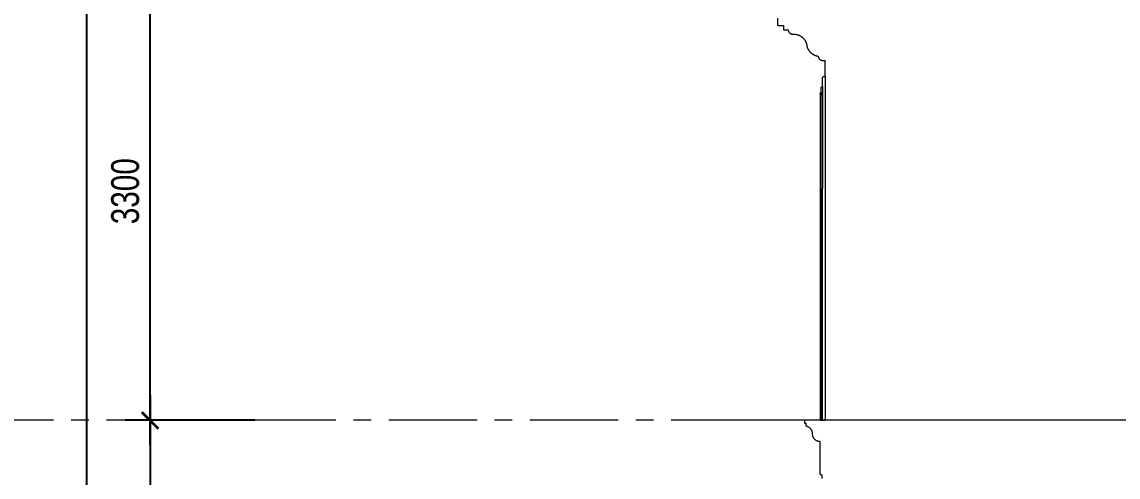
# Model space of a CAD drawing. Header units: millimetres. Extents: x -78046 to 260989, y -99288 to 158505.
# Drawn here: x 228651 to 236542, y 70241 to 73519 of the extents above; entities that cross this region are included whole.
import ezdxf

# ---------------------------------------------------------------- set-up
doc = ezdxf.new("R2010")
doc.units = ezdxf.units.MM
doc.header["$LTSCALE"] = 100
doc.header["$PDMODE"] = 98
doc.linetypes.add('CENTER', pattern=[50.8, 31.75, -6.35, 6.35, -6.35])
doc.layers.get('Defpoints').update_dxf_attribs({"lineweight": 13})
for name, color, linetype, lineweight in [('-CENTER', 143, 'CENTER', 13), ('-DIM', 9, 'Continuous', 13), ('-LINE1', 7, 'Continuous', 18)]:
    doc.layers.add(name, color=color, linetype=linetype, lineweight=lineweight)
doc.styles.add('AVANH', font='VHAVAN_2.TTF', dxfattribs={"width": 0.8})
doc.dimstyles.new('C_100A3', dxfattribs={"dimscale": 100, "dimtxt": 2.5, "dimasz": 1.2, "dimexe": 1.8, "dimexo": 0, "dimgap": 0.75, "dimtad": 1, "dimdec": 0, "dimzin": 0, "dimdsep": 46, "dimtxsty": 'AVANH', "dimblk": 'ARCHTICK', "dimcen": 0, "dimdle": 1.8, "dimclrd": 256, "dimclre": 256, "dimclrt": 7, "dimadec": 0, "dimazin": 0, "dimtfac": 0.0001, "dimtdec": 0, "dimtix": 1, "dimtmove": 2, "dimatfit": 3, "dimldrblk": 'ARCHTICK', "dimfxl": 1.8, "dimtolj": 1, "dimtzin": 0, "dimarcsym": 0})

# ---------------------------------------------------------------- blocks, each defined once
blk = doc.blocks.new('_ARCHTICK')
at = {"const_width": 0.15}
blk.add_lwpolyline([(-0.5, -0.5), (0.5, 0.5)], dxfattribs=at)
blk = doc.blocks.new('*D63')
at = {"layer": '-DIM', "lineweight": -2, "transparency": 16777216}
for p, q in [((229573.7, 70829.9), (229573.7, 66569.9)), ((230328.1, 70649.9), (229393.7, 70649.9)), ((230328.1, 66749.9), (229393.7, 66749.9))]:
    blk.add_line(p, q, dxfattribs=at)
at = {"layer": 'Defpoints', "color": 0, "transparency": 16777216}
for p in [(230328.1, 70649.9), (229573.7, 66749.9), (230328.1, 66749.9)]:
    blk.add_point(p, dxfattribs=at)
at = {"layer": '-DIM', "lineweight": -2, "transparency": 16777216, "xscale": 120, "yscale": 120, "zscale": 120}
for p, rotation in [((229573.7, 70649.9), 90), ((229573.7, 66749.9), 270)]:
    blk.add_blockref('_ARCHTICK', p, dxfattribs=dict(at, rotation=rotation))
at = {"layer": '-DIM', "color": 7, "transparency": 16777216, "insert": (229395.3, 68699.9), "char_height": 200, "attachment_point": 5, "rotation": 90, "style": 'AVANH'}
blk.add_mtext('\\A1;3900', dxfattribs=at)
blk = doc.blocks.new('*D64')
at = {"layer": '-DIM', "lineweight": -2, "transparency": 16777216}
for p, q in [((229573.7, 70469.9), (229573.7, 74129.9)), ((230328.1, 73949.9), (229393.7, 73949.9)), ((230328.1, 70649.9), (229393.7, 70649.9))]:
    blk.add_line(p, q, dxfattribs=at)
at = {"layer": 'Defpoints', "color": 0, "transparency": 16777216}
for p in [(229573.7, 73949.9), (230328.1, 73949.9), (230328.1, 70649.9)]:
    blk.add_point(p, dxfattribs=at)
at = {"layer": '-DIM', "lineweight": -2, "transparency": 16777216, "xscale": 120, "yscale": 120, "zscale": 120}
for p, rotation in [((229573.7, 73949.9), 90), ((229573.7, 70649.9), 270)]:
    blk.add_blockref('_ARCHTICK', p, dxfattribs=dict(at, rotation=rotation))
at = {"layer": '-DIM', "color": 7, "transparency": 16777216, "insert": (229395.3, 72299.9), "char_height": 200, "attachment_point": 5, "rotation": 90, "style": 'AVANH'}
blk.add_mtext('\\A1;3300', dxfattribs=at)
blk = doc.blocks.new('*D69')
at = {"layer": '-DIM', "lineweight": -2, "transparency": 16777216}
for p, q in [((229118.4, 66569.9), (229118.4, 81229.9)), ((230328.1, 81049.9), (228938.4, 81049.9)), ((230328.1, 66749.9), (228938.4, 66749.9))]:
    blk.add_line(p, q, dxfattribs=at)
at = {"layer": 'Defpoints', "color": 0, "transparency": 16777216}
for p in [(229118.4, 81049.9), (230328.1, 81049.9), (230328.1, 66749.9)]:
    blk.add_point(p, dxfattribs=at)
at = {"layer": '-DIM', "lineweight": -2, "transparency": 16777216, "xscale": 120, "yscale": 120, "zscale": 120}
for p, rotation in [((229118.4, 81049.9), 90), ((229118.4, 66749.9), 270)]:
    blk.add_blockref('_ARCHTICK', p, dxfattribs=dict(at, rotation=rotation))
at = {"layer": '-DIM', "color": 7, "transparency": 16777216, "insert": (228940, 73899.9), "char_height": 200, "attachment_point": 5, "rotation": 90, "style": 'AVANH'}
blk.add_mtext('\\A1;14300', dxfattribs=at)

msp = doc.modelspace()

# ---------------------------------------------------------------- linework, layer by layer
at = {"layer": '-CENTER', "ltscale": 0.2}
msp.add_line((256311.3, 70649.9), (223492.9, 70649.9), dxfattribs=at)
at = {"layer": '-LINE1', "color": 0, "lineweight": 20}
for p, q in [((234091.6, 73493.1), (234091.6, 73544.7)), ((234091.6, 73493.1), (234134.6, 73493.1)), ((234134.6, 73493.1), (234134.6, 73461.6)), ((234134.6, 73461.6), (234167.8, 73461.6)), ((234167.8, 73461.6), (234167.9, 73459.5)), ((234167.9, 73459.5), (234168.1, 73457.5)), ((234168.1, 73457.5), (234168.5, 73455.4)), ((234168.5, 73455.4), (234169, 73453.4)), ((234169, 73453.4), (234169.6, 73451.4)), ((234169.6, 73451.4), (234170.4, 73449.5)), ((234170.4, 73449.5), (234171.3, 73447.6)), ((234171.3, 73447.6), (234172.3, 73445.8)), ((234172.3, 73445.8), (234173.4, 73444.1)), ((234173.4, 73444.1), (234174.7, 73442.4)), ((234174.7, 73442.4), (234176.1, 73440.8)), ((234176.1, 73440.8), (234177.6, 73439.3)), ((234177.6, 73439.3), (234179.1, 73437.9)), ((234179.1, 73437.9), (234180.8, 73436.6)), ((234180.8, 73436.6), (234182.6, 73435.4)), ((234182.6, 73435.4), (234184.4, 73434.3)), ((234184.4, 73434.3), (234186.4, 73433.3)), ((234186.4, 73433.3), (234188.3, 73432.5)), ((234188.3, 73432.5), (234190.4, 73431.7)), ((234190.4, 73431.7), (234192.5, 73431.1)), ((234192.5, 73431.1), (234194.6, 73430.7)), ((234194.6, 73430.7), (234196.7, 73430.3)), ((234196.7, 73430.3), (234198.9, 73430.1)), ((234198.9, 73430.1), (234201.1, 73430.1)), ((234201.1, 73430.1), (234217.7, 73430.1)), ((234217.7, 73430.1), (234220.3, 73429.7)), ((234220.3, 73429.7), (234222.9, 73429.3)), ((234222.9, 73429.3), (234225.5, 73428.8)), ((234225.5, 73428.8), (234228, 73428.2)), ((234228, 73428.2), (234230.6, 73427.6)), ((234230.6, 73427.6), (234233.1, 73426.9)), ((234233.1, 73426.9), (234235.6, 73426.2)), ((234235.6, 73426.2), (234238.1, 73425.3)), ((234238.1, 73425.3), (234240.6, 73424.5)), ((234240.6, 73424.5), (234243, 73423.5)), ((234243, 73423.5), (234245.4, 73422.5)), ((234245.4, 73422.5), (234247.8, 73421.4)), ((234247.8, 73421.4), (234250.1, 73420.3)), ((234250.1, 73420.3), (234252.4, 73419.1)), ((234252.4, 73419.1), (234254.7, 73417.8)), ((234254.7, 73417.8), (234257, 73416.5)), ((234257, 73416.5), (234259.2, 73415.2)), ((234259.2, 73415.2), (234261.3, 73413.7)), ((234261.3, 73413.7), (234263.4, 73412.3)), ((234263.4, 73412.3), (234265.5, 73410.7)), ((234265.5, 73410.7), (234267.5, 73409.1)), ((234267.5, 73409.1), (234269.5, 73407.5)), ((234269.5, 73407.5), (234271.5, 73405.8)), ((234271.5, 73405.8), (234273.3, 73404.1)), ((234273.3, 73404.1), (234275.2, 73402.3)), ((234275.2, 73402.3), (234277, 73400.4)), ((234277, 73400.4), (234278.7, 73398.6)), ((234278.7, 73398.6), (234280.4, 73396.6)), ((234280.4, 73396.6), (234282, 73394.7)), ((234282, 73394.7), (234283.5, 73392.7)), ((234283.5, 73392.7), (234285.1, 73390.6)), ((234285.1, 73390.6), (234286.5, 73388.5)), ((234286.5, 73388.5), (234287.9, 73386.4)), ((234287.9, 73386.4), (234289.2, 73384.3)), ((234289.2, 73384.3), (234290.5, 73382.1)), ((234290.5, 73382.1), (234291.7, 73379.8)), ((234291.7, 73379.8), (234292.8, 73377.6)), ((234292.8, 73377.6), (234293.9, 73375.3)), ((234293.9, 73375.3), (234294.9, 73373)), ((234294.9, 73373), (234295.8, 73370.7)), ((234295.8, 73370.7), (234296.7, 73368.3)), ((234296.7, 73368.3), (234297.5, 73365.9)), ((234297.5, 73365.9), (234298.2, 73363.5)), ((234298.2, 73363.5), (234298.8, 73361.1)), ((234298.8, 73361.1), (234299.4, 73358.7)), ((234299.4, 73358.7), (234300, 73356.2)), ((234300, 73356.2), (234300.4, 73353.8)), ((234300.4, 73353.8), (234301.2, 73348.9)), ((234301.2, 73348.9), (234301.6, 73346.4)), ((234301.6, 73346.4), (234302.1, 73344)), ((234302.1, 73344), (234302.7, 73341.5)), ((234302.7, 73341.5), (234303.4, 73339.1)), ((234303.4, 73339.1), (234304.1, 73336.7)), ((234304.1, 73336.7), (234304.9, 73334.3)), ((234304.9, 73334.3), (234305.8, 73332)), ((234305.8, 73332), (234306.7, 73329.6)), ((234306.7, 73329.6), (234307.7, 73327.3)), ((234307.7, 73327.3), (234308.8, 73325.1)), ((234308.8, 73325.1), (234309.9, 73322.8)), ((234309.9, 73322.8), (234311.1, 73320.6)), ((234311.1, 73320.6), (234312.4, 73318.4)), ((234312.4, 73318.4), (234313.7, 73316.2)), ((234313.7, 73316.2), (234315.1, 73314.1)), ((234315.1, 73314.1), (234316.5, 73312)), ((234316.5, 73312), (234318, 73310)), ((234318, 73310), (234319.6, 73308)), ((234319.6, 73308), (234321.2, 73306)), ((234321.2, 73306), (234322.9, 73304.1)), ((234322.9, 73304.1), (234324.6, 73302.2)), ((234324.6, 73302.2), (234326.4, 73300.4)), ((234326.4, 73300.4), (234328.2, 73298.6)), ((234328.2, 73298.6), (234330.1, 73296.8)), ((234330.1, 73296.8), (234332.1, 73295.2)), ((234332.1, 73295.2), (234334, 73293.5)), ((234334, 73293.5), (234336.1, 73291.9)), ((234336.1, 73291.9), (234338.2, 73290.4)), ((234338.2, 73290.4), (234340.3, 73288.9)), ((234340.3, 73288.9), (234342.4, 73287.5)), ((234342.4, 73287.5), (234344.6, 73286.1)), ((234344.6, 73286.1), (234346.9, 73284.8)), ((234346.9, 73284.8), (234349.1, 73283.6)), ((234349.1, 73283.6), (234351.5, 73282.4)), ((234351.5, 73282.4), (234353.8, 73281.2)), ((234353.8, 73281.2), (234356.2, 73280.2)), ((234356.2, 73280.2), (234358.6, 73279.1)), ((234358.6, 73279.1), (234361, 73278.2)), ((234361, 73278.2), (234363.5, 73277.3)), ((234363.5, 73277.3), (234366, 73276.5)), ((234366, 73276.5), (234368.5, 73275.7)), ((234368.5, 73275.7), (234371, 73275)), ((234371, 73275), (234373.6, 73274.4)), ((234373.6, 73274.4), (234376.1, 73273.9)), ((234376.1, 73273.9), (234378.7, 73273.4)), ((234378.7, 73273.4), (234381.3, 73272.9)), ((234381.3, 73272.9), (234383.9, 73272.6)), ((234383.9, 73272.6), (234384, 73270.5)), ((234384, 73270.5), (234384.2, 73268.5)), ((234384.2, 73268.5), (234384.5, 73266.4)), ((234384.5, 73266.4), (234385, 73264.4)), ((234385, 73264.4), (234385.7, 73262.4)), ((234385.7, 73262.4), (234386.4, 73260.5)), ((234386.4, 73260.5), (234387.3, 73258.6)), ((234387.3, 73258.6), (234388.3, 73256.8)), ((234388.3, 73256.8), (234389.5, 73255.1)), ((234389.5, 73255.1), (234390.8, 73253.4)), ((234390.8, 73253.4), (234392.1, 73251.8)), ((234392.1, 73251.8), (234393.6, 73250.3)), ((234393.6, 73250.3), (234395.2, 73248.9)), ((234395.2, 73248.9), (234396.9, 73247.6)), ((234396.9, 73247.6), (234398.7, 73246.4)), ((234398.7, 73246.4), (234400.5, 73245.3)), ((234400.5, 73245.3), (234402.4, 73244.3)), ((234402.4, 73244.3), (234404.4, 73243.5)), ((234404.4, 73243.5), (234406.5, 73242.7)), ((234406.5, 73242.7), (234408.5, 73242.1)), ((234408.5, 73242.1), (234410.7, 73241.7)), ((234410.7, 73241.7), (234412.8, 73241.3)), ((234412.8, 73241.3), (234415, 73241.1)), ((234415, 73241.1), (234417.1, 73241.1)), ((234417.1, 73241.1), (234433.8, 73241.1)), ((234433.8, 73126.8), (234433.8, 73241.1)), ((234414.3, 73115.5), (234414.4, 73117)), ((234414.3, 73053.6), (234414.3, 73115.5)), ((234414.4, 73117), (234414.8, 73118.4)), ((234414.8, 73118.4), (234415.4, 73119.8)), ((234415.4, 73119.8), (234416.2, 73121.1)), ((234416.2, 73121.1), (234417.3, 73122.4)), ((234417.3, 73122.4), (234418.5, 73123.5)), ((234418.5, 73123.5), (234420, 73124.4)), ((234420, 73124.4), (234421.6, 73125.3)), ((234421.6, 73125.3), (234423.3, 73125.9)), ((234423.3, 73125.9), (234425.1, 73126.4)), ((234425.1, 73126.4), (234427, 73126.7)), ((234427, 73126.7), (234428.9, 73126.8)), ((234428.9, 73126.8), (234433.8, 73126.8)), ((234433.8, 73126.8), (234433.8, 70650)), ((234398, 73002.4), (234398.2, 73004.2)), ((234398.2, 73000.6), (234398, 73002.4)), ((234398, 73002.4), (234398, 72318.5)), ((234398.2, 73004.2), (234398.8, 73005.9)), ((234398.8, 72998.9), (234398.2, 73000.6)), ((234398.8, 73005.9), (234399.7, 73007.5)), ((234399.7, 72997.2), (234398.8, 72998.9)), ((234399.7, 73007.5), (234401, 73009)), ((234401, 72995.8), (234399.7, 72997.2)), ((234401, 73009), (234403.3, 73010.8)), ((234403.3, 73010.8), (234403.8, 73011.4)), ((234403.8, 72993.3), (234403.3, 72993.9)), ((234403.8, 73011.4), (234404.2, 73012.1)), ((234404.2, 72992.7), (234403.8, 72993.3)), ((234404.2, 73012.1), (234404.4, 73012.8)), ((234404.4, 72992), (234404.2, 72992.7)), ((234404.4, 73012.8), (234404.5, 73013.5)), ((234404.5, 72991.3), (234404.4, 72992)), ((234404.5, 73046.1), (234404.6, 73046.8)), ((234404.5, 73013.5), (234404.5, 73046.1)), ((234404.5, 73013.5), (234404.5, 72991.3)), ((234404.5, 72976.7), (234404.5, 72991.3)), ((234404.6, 73046.8), (234404.8, 73047.5)), ((234404.8, 73047.5), (234405.1, 73048.2)), ((234405.1, 73048.2), (234405.5, 73048.9)), ((234405.5, 73048.9), (234406, 73049.5)), ((234406, 73049.5), (234406.7, 73050.1)), ((234406.7, 73050.1), (234407.4, 73050.5)), ((234407.4, 73050.5), (234408.2, 73051)), ((234408.2, 73051), (234409, 73051.3)), ((234409, 73051.3), (234409.9, 73051.5)), ((234409.9, 73051.5), (234410.9, 73051.7)), ((234410.9, 73051.7), (234411.8, 73051.7)), ((234411.8, 73051.7), (234412.6, 73051.8)), ((234412.6, 73051.8), (234413.3, 73052.1)), ((234413.3, 73052.1), (234413.8, 73052.5)), ((234413.8, 73052.5), (234414.1, 73053)), ((234414.1, 73053), (234414.3, 73053.6)), ((234414.3, 73053.6), (234414.3, 72976.7)), ((234404.5, 72318.7), (234404.5, 72976.7)), ((234414.3, 72976.7), (234414.3, 72319.1)), ((234398, 72318.5), (234398.2, 72318.5)), ((234398, 72318.5), (234398, 70650)), ((234404.4, 72318.6), (234404.5, 72318.6)), ((234404.5, 72318.5), (234404.4, 72318.5)), ((234404.5, 72318.7), (234404.6, 72318.7)), ((234404.5, 72318.7), (234404.5, 72318.6)), ((234404.5, 72318.6), (234404.5, 72318.5)), ((234404.5, 70650), (234404.5, 72318.5)), ((234414.3, 72319.1), (234414.4, 72319.1)), ((234414.3, 70650), (234414.3, 72319.1)), ((251429.1, 70649.9), (233453.3, 70649.9)), ((234398, 70650), (234285.8, 70649.9)), ((234285.8, 70649.9), (234285.8, 70629.9)), ((234285.8, 70629.9), (234294.8, 70629.9)), ((234294.8, 70629.9), (234294.8, 70609.9)), ((234398, 70650), (234404.5, 70650)), ((234404.5, 70650), (234414.3, 70650)), ((234414.3, 70650), (234433.8, 70650)), ((234294.8, 70609.9), (234297.9, 70609.2)), ((234297.9, 70609.2), (234301, 70608.3)), ((234301, 70608.3), (234304, 70607.2)), ((234304, 70607.2), (234306.9, 70605.9)), ((234306.9, 70605.9), (234309.8, 70604.5)), ((234309.8, 70604.5), (234312.6, 70603)), ((234312.6, 70603), (234315.3, 70601.2)), ((234315.3, 70601.2), (234317.9, 70599.3)), ((234317.9, 70599.3), (234320.4, 70597.3)), ((234320.4, 70597.3), (234322.7, 70595.1)), ((234322.7, 70595.1), (234325, 70592.8)), ((234325, 70592.8), (234327.1, 70590.4)), ((234327.1, 70590.4), (234329, 70587.9)), ((234329, 70587.9), (234330.8, 70585.2)), ((234330.8, 70585.2), (234332.5, 70582.5)), ((234332.5, 70582.5), (234334, 70579.7)), ((234334, 70579.7), (234335.3, 70576.7)), ((234335.3, 70576.7), (234336.5, 70573.8)), ((234336.5, 70573.8), (234337.5, 70570.7)), ((234337.5, 70570.7), (234338.3, 70567.6)), ((234338.3, 70567.6), (234338.9, 70564.5)), ((234338.9, 70564.5), (234339.4, 70561.3)), ((234339.4, 70561.3), (234339.7, 70558.1)), ((234339.7, 70558.1), (234339.8, 70551.7)), ((234339.8, 70551.7), (234340.1, 70548.5)), ((234340.1, 70548.5), (234340.6, 70545.3)), ((234340.6, 70545.3), (234341.2, 70542.2)), ((234341.2, 70542.2), (234342, 70539.1)), ((234342, 70539.1), (234343, 70536)), ((234343, 70536), (234344.2, 70533)), ((234344.2, 70533), (234345.5, 70530.1)), ((234345.5, 70530.1), (234347, 70527.3)), ((234347, 70527.3), (234348.7, 70524.5)), ((234348.7, 70524.5), (234350.5, 70521.9)), ((234350.5, 70521.9), (234352.4, 70519.4)), ((234352.4, 70519.4), (234354.5, 70516.9)), ((234354.5, 70516.9), (234356.8, 70514.6)), ((234356.8, 70514.6), (234359.1, 70512.5)), ((234359.1, 70512.5), (234361.6, 70510.4)), ((234361.6, 70510.4), (234364.2, 70508.6)), ((234364.2, 70508.6), (234366.9, 70506.8)), ((234366.9, 70506.8), (234369.7, 70505.3)), ((234369.7, 70505.3), (234372.6, 70503.8)), ((234372.6, 70503.8), (234375.5, 70502.6)), ((234375.5, 70502.6), (234378.6, 70501.5)), ((234378.6, 70501.5), (234381.6, 70500.6)), ((234381.6, 70500.6), (234384.8, 70499.9)), ((234384.8, 70499.9), (234394.8, 70499.9)), ((234394.8, 70499.9), (234394.8, 70267.4)), ((234394.8, 70267.4), (234394.8, 70266.2)), ((234394.8, 70266.2), (234395.1, 70265.1)), ((234395.1, 70265.1), (234395.6, 70264)), ((234395.6, 70264), (234396.2, 70263)), ((234396.2, 70263), (234397, 70262.1)), ((234397, 70262.1), (234397.8, 70261.3)), ((234397.8, 70261.3), (234398.9, 70260.7)), ((234398.9, 70260.7), (234399.9, 70260.3)), ((234399.9, 70260.3), (234401.1, 70260)), ((234401.1, 70260), (234403.4, 70259.8)), ((234403.4, 70259.8), (234404.6, 70259.5)), ((234404.6, 70259.5), (234405.7, 70259.1)), ((234405.7, 70259.1), (234406.7, 70258.5)), ((234406.7, 70258.5), (234407.6, 70257.7)), ((234407.6, 70257.7), (234408.3, 70256.8)), ((234408.3, 70256.8), (234408.9, 70255.8)), ((234408.9, 70255.8), (234409.4, 70254.7)), ((234409.4, 70254.7), (234409.7, 70253.6)), ((234409.7, 70253.6), (234409.8, 70252.4)), ((234409.8, 70252.4), (234409.8, 70229.9))]:
    msp.add_line(p, q, dxfattribs=at)

# ---------------------------------------------------------------- dimensions: what is measured, and where the dimension line sits
at = {"layer": '-DIM'}
for base, p1, p2, picture, middle in [((229118.4, 81049.9), (230328.1, 66749.9), (230328.1, 81049.9), '*D69', (228940, 73899.9)), ((229573.7, 73949.9), (230328.1, 70649.9), (230328.1, 73949.9), '*D64', (229395.3, 72299.9)), ((229573.7, 66749.9), (230328.1, 70649.9), (230328.1, 66749.9), '*D63', (229395.3, 68699.9))]:
    dim = msp.add_linear_dim(base=base, p1=p1, p2=p2, angle=90, dimstyle='C_100A3', override={"dimtxt": 2}, dxfattribs=at)
    dim.commit()
    dim.dimension.update_dxf_attribs({"geometry": picture, "text_midpoint": middle})

doc.saveas('drawing.dxf')
